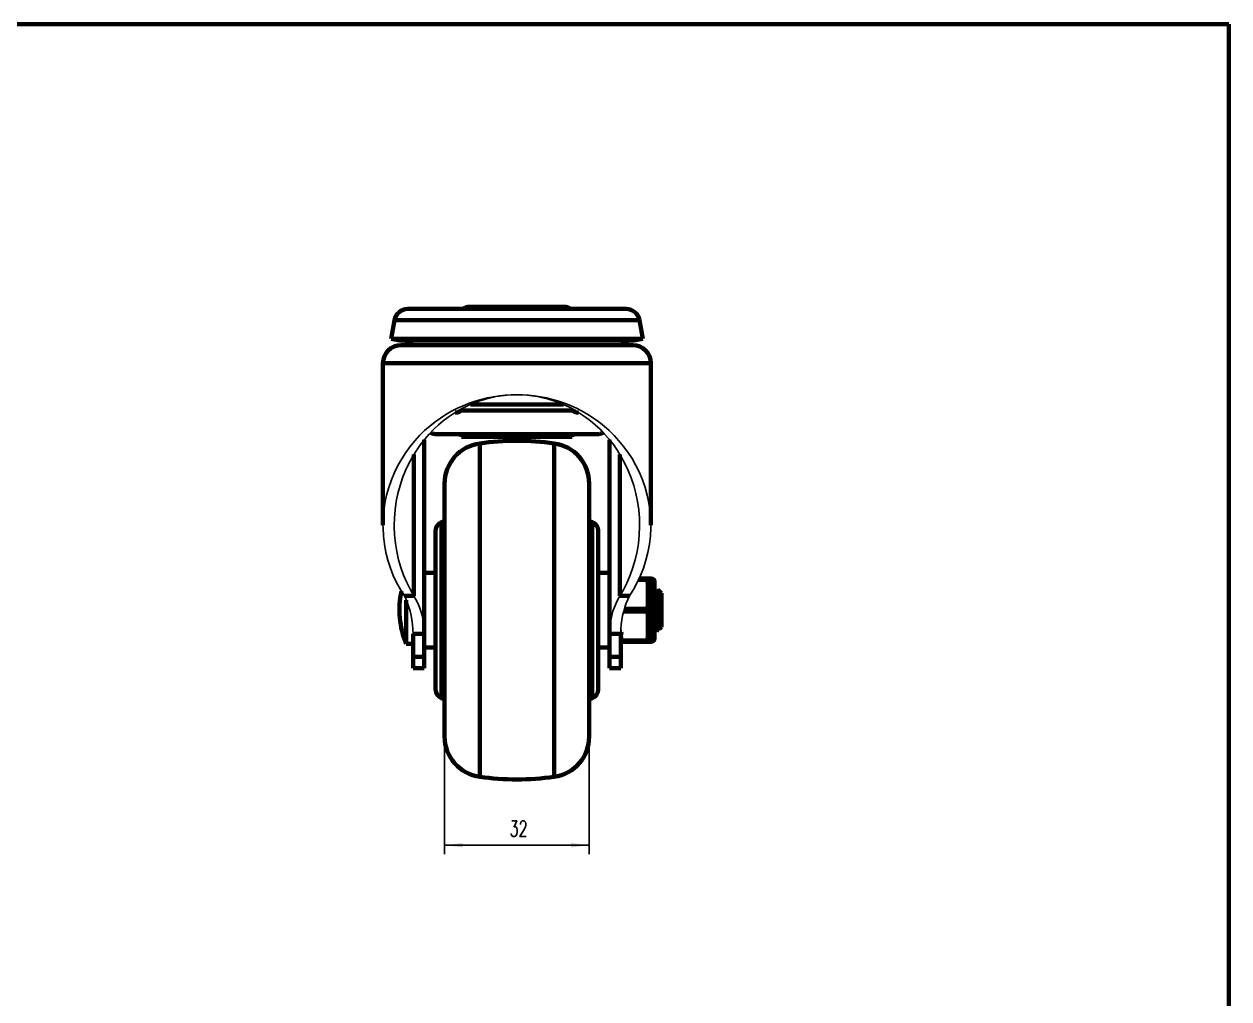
# Model space of a CAD drawing. Header units: millimetres. Extents: x 0 to 559, y 0 to 432.
# Drawn here: x 292 to 558.8, y 215.9 to 431.8 of the extents above; entities that cross this region are included whole.
import ezdxf

# ---------------------------------------------------------------- set-up
doc = ezdxf.new("R2010")
doc.units = ezdxf.units.MM
for name, color, linetype, lineweight in [('CAXA0', 7, 'Continuous', 70), ('CAXA3', 7, 'Continuous', 25), ('CAXA4', 3, 'Continuous', 25)]:
    doc.layers.add(name, color=color, linetype=linetype, lineweight=lineweight)
doc.styles.add('标准', font='txt', dxfattribs={"width": 0.667, "bigfont": 'gbcbig.shx'})
doc.dimstyles.new('标准', dxfattribs={"dimtxt": 3.5, "dimasz": 4, "dimexe": 2, "dimexo": 0, "dimtad": 1, "dimdec": 1, "dimdsep": 46, "dimtxsty": '标准', "dimcen": 0, "dimdle": 6, "dimazin": 2, "dimtfac": 1, "dimtdec": 3, "dimtmove": 0, "dimatfit": 3, "dimfxl": 0, "dimtolj": 1, "dimtzin": 0, "dimarcsym": 0})

# ---------------------------------------------------------------- blocks, each defined once
blk = doc.blocks.new('*CAXBLOCK67')
at = {"layer": 'CAXA4', "linetype": 'Continuous', "lineweight": 25}
for points in [[(385.16, 249.95), (389.16, 249.45), (389.16, 250.45)], [(417.16, 249.95), (413.16, 249.45), (413.16, 250.45)]]:
    blk.add_hatch(color=0, dxfattribs=at).paths.add_polyline_path(points, flags=0)
at = {"layer": 'CAXA4', "color": 0, "linetype": 'Continuous', "lineweight": 25}
for p, q in [((385.16, 273.99), (385.16, 247.95)), ((417.16, 273.99), (417.16, 247.95)), ((385.16, 249.95), (417.16, 249.95))]:
    blk.add_line(p, q, dxfattribs=at)
at = {"layer": 'CAXA4', "color": 0, "linetype": 'Continuous', "lineweight": 25, "insert": (399.54, 255.37), "char_height": 3.5, "attachment_point": 1, "style": '标准'}
blk.add_mtext('32', dxfattribs=at)

msp = doc.modelspace()

# ---------------------------------------------------------------- linework, layer by layer
at = {"layer": 'CAXA0', "color": 7, "linetype": 'Continuous', "lineweight": 70}
for p, q in [((0, 431.8), (558.8, 431.8)), ((558.8, 0), (558.8, 431.8)), ((376.983339, 368.712296), (425.332524, 368.712296)), ((411.657931, 369.212296), (390.657931, 369.212296)), ((374.028916, 366.233241), (373.292989, 362.059593)), ((374.028916, 366.233241), (428.286947, 366.233241)), ((428.286947, 366.233241), (429.022874, 362.059593)), ((373.292989, 362.059593), (375.262604, 361.712296)), ((373.292989, 362.059593), (429.022874, 362.059593)), ((375.262604, 361.712296), (427.053259, 361.712296)), ((426.809732, 360.712296), (375.50683, 360.712296)), ((429.022874, 362.059593), (427.053259, 361.712296)), ((371.506131, 356.712296), (371.506131, 320.815967)), ((371.506131, 356.712296), (430.809732, 356.712296)), ((430.809732, 356.712296), (430.809732, 320.81597)), ((390.873575, 347.552119), (411.442643, 347.552119)), ((388.657931, 346.184207), (388.657931, 346.459015)), ((388.657931, 346.184207), (413.657931, 346.184207)), ((413.657931, 346.459), (413.657931, 346.184207)), ((380.657931, 289.149002), (380.657931, 339.758632)), ((383.657931, 340.953467), (418.657931, 340.953467)), ((388.907931, 340.953467), (388.907931, 340.413883)), ((413.407931, 340.413235), (388.907931, 340.413235)), ((392.922627, 265.080151), (392.922627, 338.944441)), ((409.393231, 265.080147), (409.393231, 338.944445)), ((413.407931, 340.953467), (413.407931, 340.413883)), ((421.657931, 339.758437), (421.657931, 289.149002)), ((378.342279, 305.154429), (378.342279, 336.462127)), ((423.973584, 336.462228), (423.973584, 305.154429)), ((385.157924, 330.029291), (385.157924, 273.994973)), ((417.157939, 330.029295), (417.157939, 273.994969)), ((384.473893, 321.491275), (385.157924, 321.74024)), ((384.473893, 282.533317), (384.473893, 321.491275)), ((417.157939, 321.740248), (417.841967, 321.491285)), ((417.841967, 282.533307), (417.841967, 321.491285)), ((383.157929, 319.611888), (383.157929, 284.412704)), ((419.157934, 319.611898), (419.157934, 284.412695)), ((380.657929, 310.262296), (383.157929, 310.262296)), ((419.157934, 310.262296), (421.657934, 310.262296)), ((429.625672, 308.724363), (428.071766, 308.724363)), ((428.206202, 309.012296), (430.907931, 309.012296)), ((429.625672, 308.724363), (429.625672, 309.012296)), ((430.907931, 309.012296), (430.157931, 309.012296)), ((430.157931, 295.012296), (430.157931, 309.012296)), ((430.907931, 309.012296), (430.907931, 295.012296)), ((431.657931, 308.262296), (431.657931, 295.762296)), ((378.342279, 305.154429), (376.241529, 305.154429)), ((376.657931, 294.512296), (376.657931, 304.249306)), ((423.973584, 305.154429), (426.074334, 305.154429)), ((432.072651, 305.797532), (431.657931, 306.639487)), ((431.714605, 305.422378), (431.694997, 305.802878)), ((431.734213, 304.990184), (431.714605, 305.422378)), ((431.75382, 304.512849), (431.734213, 304.990184)), ((431.783232, 303.728194), (431.75382, 304.512849)), ((432.319702, 306.578168), (432.056411, 305.830484)), ((432.192153, 304.559419), (432.170061, 304.9249)), ((432.214244, 304.144943), (432.192153, 304.559419)), ((432.236336, 303.689443), (432.214244, 304.144943)), ((433.011008, 305.909219), (432.331344, 306.588883)), ((432.395998, 305.862488), (432.410872, 305.524224)), ((432.410872, 305.524224), (432.425788, 305.131321)), ((432.425788, 305.131321), (432.440802, 304.688189)), ((432.440802, 304.688189), (432.463627, 303.940044)), ((433.072651, 305.797532), (433.052431, 305.838558)), ((433.058176, 305.83549), (433.064147, 305.847485)), ((433.064147, 305.847485), (433.072017, 305.848211)), ((433.072017, 305.848211), (433.078911, 305.834798)), ((433.157931, 305.762296), (433.072032, 305.848195)), ((433.088582, 305.714759), (433.108949, 305.626513)), ((433.093829, 305.761383), (433.101366, 305.701619)), ((433.101366, 305.701619), (433.108949, 305.626513)), ((433.157931, 305.76213), (433.157931, 298.262462)), ((429.625672, 301.724363), (424.789411, 301.724363)), ((429.625672, 302.300229), (424.955688, 302.300229)), ((429.625672, 302.300229), (429.625672, 301.724363)), ((431.682518, 300.817647), (431.657931, 301.539496)), ((431.842056, 302.012296), (431.783232, 303.728194)), ((431.889916, 300.60534), (431.842056, 302.012296)), ((432.280519, 302.691042), (432.236336, 303.689443)), ((432.346793, 301.121138), (432.280519, 302.691042)), ((432.463627, 303.940044), (432.494065, 302.847861)), ((431.712865, 299.968005), (431.682518, 300.817647)), ((431.733096, 299.440956), (431.712865, 299.968005)), ((431.753327, 298.955395), (431.733096, 299.440956)), ((431.773558, 298.519157), (431.753327, 298.955395)), ((431.918632, 299.81404), (431.889916, 300.60534)), ((431.937776, 299.324657), (431.918632, 299.81404)), ((431.95692, 298.874113), (431.937776, 299.324657)), ((431.976064, 298.468919), (431.95692, 298.874113)), ((432.37993, 300.377022), (432.346793, 301.121138)), ((432.402022, 299.918313), (432.37993, 300.377022)), ((432.424113, 299.499884), (432.402022, 299.918313)), ((432.446205, 299.129783), (432.424113, 299.499884)), ((432.562922, 300.345694), (432.586344, 299.599517)), ((432.586344, 299.599517), (432.601699, 299.164442)), ((432.601699, 299.164442), (432.616941, 298.783213)), ((432.616941, 298.783213), (432.632175, 298.458615)), ((378.157931, 289.149002), (378.157931, 296.789311)), ((380.657931, 296.789311), (378.157931, 296.789311)), ((421.657931, 296.789311), (424.157931, 296.789311)), ((424.157931, 296.789311), (424.157931, 289.149002)), ((424.31227, 296.821094), (424.276472, 297.033077)), ((424.352605, 296.608168), (424.31227, 296.821094)), ((431.657931, 297.905995), (431.87687, 297.283902)), ((431.793789, 298.139279), (431.773558, 298.519157)), ((431.892056, 297.262296), (432.092056, 297.262296)), ((431.995208, 298.114931), (431.976064, 298.468919)), ((432.102897, 297.273313), (432.556411, 298.194108)), ((432.540153, 298.240223), (432.689034, 297.817681)), ((433.157931, 298.262296), (432.701688, 297.806053)), ((376.657931, 294.512296), (378.157931, 294.512296)), ((380.657929, 293.762296), (383.157929, 293.762296)), ((419.157934, 293.762296), (421.657934, 293.762296)), ((424.157931, 295.012296), (430.907931, 295.012296)), ((429.625672, 295.300229), (424.690191, 295.300229)), ((424.690191, 295.300229), (424.690191, 295.012296)), ((429.625672, 295.300229), (429.625672, 295.012296)), ((430.907931, 295.012296), (430.157931, 295.012296)), ((380.657931, 291.670625), (378.157931, 291.670625)), ((421.657931, 291.670625), (424.157931, 291.670625)), ((380.657931, 289.149002), (378.157931, 289.149002)), ((421.657931, 289.149002), (424.157931, 289.149002)), ((384.473893, 282.533317), (385.157924, 282.284352)), ((417.157939, 282.284344), (417.841967, 282.533307))]:
    msp.add_line(p, q, dxfattribs=at)
for points in [[(387.490825, 345.775626), (387.593898, 345.770479), (387.711607, 345.770226), (387.827035, 345.775486), (387.940089, 345.786483), (388.050863, 345.802993), (388.154932, 345.824357), (388.252026, 345.850772), (388.342415, 345.882041), (388.422491, 345.916915), (388.491836, 345.955541), (388.550868, 345.997773), (388.597229, 346.041924), (388.630134, 346.087433), (388.650368, 346.13486), (388.657931, 346.184207)], [(413.657931, 346.184207), (413.665495, 346.13486), (413.685729, 346.087433), (413.718634, 346.041924), (413.764995, 345.997773), (413.824027, 345.955541), (413.893372, 345.916915), (413.973448, 345.882041), (414.063837, 345.850772), (414.160931, 345.824357), (414.265, 345.802993), (414.375774, 345.786483), (414.488828, 345.775486), (414.604256, 345.770226), (414.721965, 345.770479), (414.825072, 345.775628)], [(383.657931, 340.953467), (383.445198, 340.958419), (383.239187, 340.97195), (383.039897, 340.99406), (382.845309, 341.025176), (382.657442, 341.064872), (382.482361, 341.111866), (382.320483, 341.166395), (382.171391, 341.228223), (382.039897, 341.295352), (382.022908, 341.306237)], [(420.293017, 341.306277), (420.275965, 341.295352), (420.144472, 341.228223), (419.99538, 341.166395), (419.833502, 341.111866), (419.658421, 341.064872), (419.470554, 341.025176), (419.275965, 340.99406), (419.076676, 340.97195), (418.870665, 340.958419), (418.657931, 340.953467)]]:
    msp.add_lwpolyline(points, dxfattribs=at)
for centre, radius, start, end in [((376.983339, 365.712296), 3, 90, 169.99999036), ((390.657931, 367.212296), 2, 90, 131.37557032), ((411.657931, 367.212296), 2.000001, 48.62440819, 90), ((425.332524, 365.712296), 3, 10.00000964, 90), ((375.506131, 356.712296), 4, 90, 180), ((378.661538, 363.712296), 3, 221.86474034, 270), ((423.654325, 363.712296), 3, 270, 318.13525966), ((426.809732, 356.712296), 4, 0, 90), ((394.157924, 330.02962), 9, 97.88904914, 180), ((401.157944, 279.51229), 60.000008, 82.11097773, 97.88905117), ((408.157939, 330.029623), 9, 0, 82.11098326), ((385.157929, 319.611888), 2, 109.99986737, 180), ((417.157934, 319.611898), 2, 0, 70.00021339), ((430.907931, 308.262296), 0.75, 0, 90), ((394.657931, 302.012296), 19.499999, 167.66676263, 202.61986495), ((430.907931, 295.762296), 0.75, 270, 360), ((385.157929, 284.412704), 2, 180, 250.00013263), ((417.157934, 284.412695), 2, 289.99977681, 360), ((394.157924, 273.994973), 9, 180, 262.11095173), ((408.157939, 273.994969), 9, 277.88901674, 0), ((401.157944, 324.512302), 60.000008, 262.11094883, 277.88902227)]:
    msp.add_arc(centre, radius, start, end, dxfattribs=at)
at = {"layer": 'CAXA3', "color": 7, "linetype": 'Continuous', "lineweight": 25}
for points in [[(371.506131, 320.816503), (371.533153, 322.049063), (371.672085, 323.87311), (371.927112, 325.669965), (372.296011, 327.439999), (372.775545, 329.18284), (373.357545, 330.868271), (374.035892, 332.493493), (374.804315, 334.061304), (375.649531, 335.549878), (376.560154, 336.952291), (377.530363, 338.275467), (378.553601, 339.518341), (379.621782, 340.679102), (380.72831, 341.759561), (381.870145, 342.764093), (383.038717, 343.69105), (384.230569, 344.542079), (385.452567, 345.32649), (386.703217, 346.046702), (387.976001, 346.700295), (389.272044, 347.289327), (390.592272, 347.814792), (391.928891, 348.275695), (393.269974, 348.671107), (394.61045, 348.999021), (395.948155, 349.261445), (397.275264, 349.463475), (398.587085, 349.606809), (399.882196, 349.68975), (401.157931, 349.712296)], [(401.157931, 349.712296), (400.045489, 349.693499), (398.909009, 349.617347), (397.750692, 349.483839), (396.571184, 349.295324), (395.375122, 349.049454), (394.170988, 348.739189), (392.960342, 348.362117), (391.748236, 347.92065), (390.5481, 347.414983), (389.366692, 346.845294), (388.203609, 346.211406), (387.06123, 345.512982), (385.946936, 344.753336), (384.860095, 343.929155), (383.792538, 343.030158), (382.747523, 342.055447), (381.732452, 341.005921), (380.747875, 339.873999), (379.799881, 338.658046), (378.896342, 337.359697), (378.042366, 335.976275), (377.243731, 334.500439), (376.512067, 332.939531), (375.860381, 331.312897), (375.295187, 329.615864), (374.823957, 327.853106), (374.456286, 326.057982), (374.195911, 324.23066), (374.045501, 322.370973), (374.006131, 320.817137)], [(428.309732, 320.817168), (428.270224, 322.373676), (428.11965, 324.233366), (427.859094, 326.060765), (427.491195, 327.856117), (427.019682, 329.619178), (426.45414, 331.316561), (425.801986, 332.943675), (425.069758, 334.505111), (424.270617, 335.981248), (423.416335, 337.364572), (422.512636, 338.662596), (421.564488, 339.878244), (420.579743, 341.009931), (419.564498, 342.059241), (418.519158, 343.033847), (417.451074, 343.9329), (416.363517, 344.757249), (415.248239, 345.517114), (414.104415, 346.215878), (412.939583, 346.850158), (411.756609, 347.420019), (410.55515, 347.925529), (409.34195, 348.366619), (408.13087, 348.743153), (406.927091, 349.052644), (405.732089, 349.297577), (404.554467, 349.485277), (403.398902, 349.618184), (402.265994, 349.693857), (401.157931, 349.712296)], [(401.157931, 349.712296), (402.430124, 349.690042), (403.722402, 349.607465), (405.03211, 349.464566), (406.357869, 349.263118), (407.694944, 349.001348), (409.035383, 348.67393), (410.377109, 348.278782), (411.714918, 347.817986), (413.036445, 347.292471), (414.33388, 346.703152), (415.608131, 346.049114), (416.859938, 345.328533), (418.082645, 344.543894), (419.274938, 343.692711), (420.443784, 342.765707), (421.585725, 341.761273), (422.692232, 340.681016), (423.760398, 339.520479), (424.783626, 338.277885), (425.753841, 336.95501), (426.664598, 335.552729), (427.510119, 334.063985), (428.278903, 332.495835), (428.957539, 330.870315), (429.539742, 329.184699), (430.019437, 327.441713), (430.388469, 325.671577), (430.643604, 323.874711), (430.782638, 322.050696), (430.809732, 320.816538)], [(376.241529, 305.154429), (375.349892, 306.597204), (374.532802, 308.105982), (373.797588, 309.680764), (373.149682, 311.332237), (372.598962, 313.049714), (372.156261, 314.801129), (371.825628, 316.586466), (371.609922, 318.405741), (371.512345, 320.226931), (371.506131, 320.816503)], [(374.006131, 320.817137), (374.00766, 320.511783), (374.082735, 318.652449), (374.270589, 316.793611), (374.568144, 314.970051), (374.97258, 313.181682), (375.479867, 311.428591), (376.078941, 309.745816), (376.75967, 308.145037), (377.516582, 306.614575)], [(423.528135, 304.366355), (424.799, 306.614006), (425.555828, 308.144213), (426.236622, 309.745048), (426.835901, 311.428322), (427.343417, 313.182224), (427.747966, 314.971323), (428.045513, 316.795414), (428.233287, 318.654701), (428.308228, 320.514361), (428.309732, 320.817168)], [(430.809732, 320.816538), (430.803551, 320.228498), (430.706057, 318.40709), (430.490392, 316.587499), (430.159743, 314.801776), (429.716921, 313.049801), (429.16598, 311.331693), (428.517888, 309.679861), (427.782635, 308.105108), (426.965659, 306.59663), (426.074334, 305.154429)], [(430.157931, 305.512296), (430.155411, 305.72349), (430.148071, 305.934716), (430.135912, 306.145976), (430.118878, 306.357182), (430.097025, 306.568422), (430.070518, 306.77995), (430.039372, 306.991639), (430.003572, 307.203617), (429.963237, 307.416528), (429.91843, 307.630234), (429.869088, 307.844872), (429.815147, 308.061498), (429.756587, 308.280465), (429.693429, 308.50142), (429.625672, 308.724363)], [(378.157931, 296.789311), (378.131302, 297.823409), (378.052372, 298.83676), (377.92273, 299.829365), (377.74326, 300.80844), (377.516389, 301.766769), (377.2482, 302.682697), (376.944248, 303.549008), (376.607393, 304.372918), (376.241529, 305.154429)], [(377.516582, 306.614575), (378.787553, 304.366703), (379.196677, 303.537314), (379.565044, 302.666264), (379.889613, 301.745247), (380.163394, 300.782567), (380.378659, 299.803142), (380.533076, 298.815277), (380.626556, 297.810667), (380.657931, 296.789311)], [(421.657931, 296.789311), (421.689292, 297.810424), (421.782732, 298.814839), (421.937094, 299.802557), (422.152291, 300.781864), (422.426002, 301.744474), (422.750532, 302.665522), (423.11892, 303.53672), (423.528135, 304.366355)], [(426.074334, 305.154429), (425.708543, 304.373116), (425.371643, 303.549107), (425.067568, 302.682402), (424.799134, 301.765454), (424.572058, 300.805809), (424.392625, 299.826109), (424.263191, 298.833899), (424.184467, 297.821633), (424.157931, 296.789311)], [(429.625672, 302.300229), (429.693426, 302.523157), (429.756583, 302.744109), (429.815146, 302.963087), (429.869093, 303.179745), (429.918444, 303.394428), (429.963258, 303.608168), (430.003593, 303.821094), (430.039391, 304.033077), (430.070534, 304.244763), (430.097038, 304.456283), (430.118887, 304.667506), (430.135917, 304.878693), (430.148074, 305.089931), (430.155412, 305.301132), (430.157931, 305.512296)], [(431.694997, 305.802878), (431.685193, 305.971907), (431.675389, 306.125917), (431.665585, 306.264322), (431.657931, 306.359779)], [(432.170061, 304.9249), (432.159016, 305.087029), (432.14797, 305.234353), (432.136924, 305.366165), (432.125878, 305.481828), (432.114833, 305.580787), (432.103787, 305.662564), (432.092741, 305.726765), (432.081696, 305.773083), (432.072651, 305.797532)], [(432.319702, 306.578168), (432.321335, 306.582369), (432.328775, 306.590365), (432.331341, 306.588887)], [(432.331341, 306.588887), (432.336222, 306.580094), (432.343676, 306.5516), (432.351138, 306.505007), (432.358612, 306.440453), (432.366113, 306.358001), (432.373626, 306.258056), (432.381118, 306.141561), (432.388569, 306.009563), (432.395998, 305.862488)], [(433.010981, 305.909247), (433.027637, 305.887106), (433.037131, 305.869603)], [(433.037131, 305.869603), (433.047926, 305.845441), (433.068241, 305.787874), (433.088582, 305.714759)], [(433.088002, 305.748011), (433.086857, 305.75368), (433.075812, 305.790374), (433.072651, 305.797532)], [(433.078911, 305.834798), (433.086339, 305.805778), (433.093829, 305.761383)], [(430.157931, 298.512296), (430.155411, 298.72349), (430.148071, 298.934716), (430.135912, 299.145976), (430.118878, 299.357182), (430.097025, 299.568422), (430.070518, 299.77995), (430.039372, 299.991639), (430.003572, 300.203617), (429.963237, 300.416528), (429.91843, 300.630234), (429.869088, 300.844872), (429.815147, 301.061498), (429.756587, 301.280465), (429.693429, 301.50142), (429.625672, 301.724363)], [(432.494065, 302.847861), (432.509071, 302.289935), (432.562922, 300.345694)], [(432.540153, 298.240223), (432.534571, 298.258373), (432.523525, 298.307865), (432.512479, 298.375193), (432.501433, 298.460033), (432.490388, 298.561976), (432.479342, 298.680532), (432.468296, 298.815129), (432.457251, 298.96512), (432.446205, 299.129783)], [(424.276472, 297.033077), (424.245329, 297.244763), (424.218825, 297.456283), (424.196976, 297.667506), (424.184506, 297.822139)], [(424.690191, 295.300229), (424.622437, 295.523157), (424.559279, 295.744109), (424.500717, 295.963087), (424.44677, 296.179745), (424.397419, 296.394428), (424.352605, 296.608168)], [(429.625672, 295.300229), (429.693426, 295.523157), (429.756583, 295.744109), (429.815146, 295.963087), (429.869093, 296.179745), (429.918444, 296.394428), (429.963258, 296.608168), (430.003593, 296.821094), (430.039391, 297.033077), (430.070534, 297.244763), (430.097038, 297.456283), (430.118887, 297.667506), (430.135917, 297.878693), (430.148074, 298.089931), (430.155412, 298.301132), (430.157931, 298.512296)], [(431.87687, 297.283902), (431.874715, 297.290462), (431.8646, 297.332799), (431.854485, 297.394034), (431.844369, 297.473919), (431.834254, 297.572133), (431.824138, 297.68828), (431.814022, 297.821891), (431.803905, 297.972429), (431.793789, 298.139279)], [(431.892056, 297.262296), (431.88483, 297.26719), (431.87687, 297.283902)], [(432.092056, 297.262296), (432.090927, 297.262415), (432.081356, 297.273027), (432.071784, 297.300776), (432.062212, 297.345563), (432.05264, 297.407224), (432.043068, 297.485537), (432.033496, 297.58022), (432.023924, 297.690929), (432.014352, 297.817264), (432.00478, 297.958768), (431.995208, 298.114931)], [(432.102897, 297.273313), (432.100499, 297.26898), (432.092056, 297.262296)], [(432.632175, 298.458615), (432.63992, 298.3169), (432.647721, 298.19077), (432.655533, 298.0817), (432.663354, 297.990167), (432.671186, 297.916586), (432.678978, 297.861574), (432.686711, 297.825101), (432.689034, 297.817681)], [(432.689034, 297.817681), (432.694403, 297.806811), (432.70169, 297.806055)]]:
    msp.add_lwpolyline(points, dxfattribs=at)

# ---------------------------------------------------------------- dimensions: what is measured, and where the dimension line sits
at = {"layer": 'CAXA4'}
dim = msp.add_linear_dim(base=(401.157932, 249.954205), p1=(385.157924, 273.994973), p2=(417.157939, 273.994969), text='32', dimstyle='标准', dxfattribs=at)
dim.commit()
dim.dimension.update_dxf_attribs({"geometry": '*CAXBLOCK67', "text_midpoint": (401.157936, 252.976705)})

doc.saveas('drawing.dxf')
